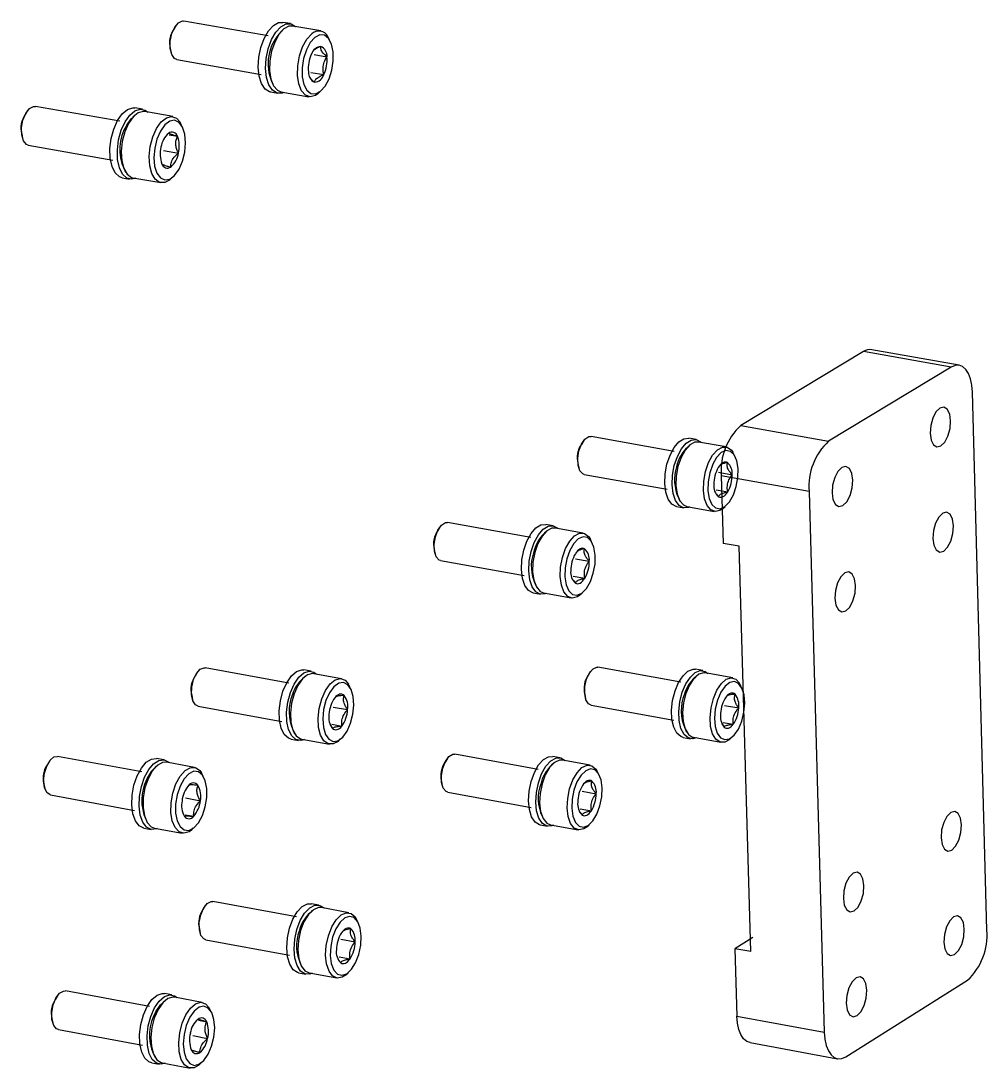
# Model space of a CAD drawing. Header units: millimetres. Extents: x 0 to 279, y 0 to 216.
# Drawn here: x 72.89 to 93.04, y 84.44 to 106.28 of the extents above; entities that cross this region are included whole.
import ezdxf

# ---------------------------------------------------------------- set-up
doc = ezdxf.new("R2010")
doc.units = ezdxf.units.MM

msp = doc.modelspace()

# ---------------------------------------------------------------- linework, layer by layer
at = {"color": 7, "linetype": 'Continuous', "lineweight": 25}
for p, q in [((76.129, 106.197), (76.08, 106.112)), ((78.045, 105.974), (76.288, 106.281)), ((78.511, 106.226), (78.357, 106.252)), ((78.321, 106.063), (78.329, 106.069)), ((78.383, 106.122), (78.329, 106.069)), ((79.146, 106.073), (78.564, 106.175)), ((79.327, 105.888), (79.295, 105.956)), ((76.006, 105.709), (76.023, 105.614)), ((79.005, 105.582), (79.275, 105.534)), ((76.142, 105.476), (77.899, 105.168)), ((78.937, 105.209), (79.209, 105.162)), ((78.133, 104.989), (78.165, 104.922)), ((78.094, 104.801), (78.248, 104.774)), ((78.315, 104.804), (78.897, 104.702)), ((79.077, 104.755), (79.131, 104.808)), ((74.954, 104.189), (73.191, 104.499)), ((75.423, 104.441), (75.268, 104.468)), ((73.03, 104.413), (72.981, 104.328)), ((75.293, 104.336), (75.239, 104.283)), ((76.06, 104.287), (75.475, 104.39)), ((76.243, 104.101), (76.211, 104.169)), ((72.907, 103.924), (72.923, 103.829)), ((75.979, 103.908), (76.155, 103.877)), ((73.043, 103.689), (74.807, 103.378)), ((75.862, 103.58), (76.176, 103.524)), ((75.041, 103.197), (75.073, 103.13)), ((75.002, 103.009), (75.157, 102.982)), ((75.224, 103.012), (75.809, 102.909)), ((75.991, 102.962), (76.045, 103.015)), ((92.466, 99.098), (90.64, 99.421)), ((90.47, 99.384), (87.908, 97.84)), ((92.296, 99.061), (90.47, 99.384)), ((92.296, 99.061), (89.739, 97.514)), ((93.041, 87.309), (92.74, 98.534)), ((87.908, 97.84), (89.739, 97.514)), ((84.631, 97.529), (84.581, 97.446)), ((86.517, 97.302), (84.784, 97.612)), ((86.853, 97.444), (86.8, 97.393)), ((86.975, 97.547), (86.823, 97.574)), ((87.6, 97.395), (87.026, 97.497)), ((87.775, 97.216), (87.743, 97.283)), ((84.509, 97.049), (84.526, 96.955)), ((84.64, 96.822), (86.373, 96.512)), ((87.441, 96.866), (87.727, 96.815)), ((89.333, 96.468), (87.501, 96.795)), ((87.501, 96.795), (87.542, 95.381)), ((87.395, 96.501), (87.635, 96.458)), ((87.399, 96.411), (87.444, 96.356)), ((89.333, 96.468), (89.65, 85.184)), ((86.564, 96.151), (86.716, 96.124)), ((86.606, 96.331), (86.638, 96.265)), ((86.781, 96.153), (87.355, 96.05)), ((87.528, 96.103), (87.582, 96.155)), ((81.636, 95.734), (81.587, 95.65)), ((83.53, 95.505), (81.791, 95.818)), ((83.991, 95.751), (83.838, 95.778)), ((84.618, 95.597), (84.042, 95.7)), ((83.867, 95.646), (83.813, 95.595)), ((84.795, 95.417), (84.763, 95.484)), ((87.873, 95.321), (87.542, 95.381)), ((88.115, 86.864), (87.873, 95.321)), ((81.514, 95.252), (81.531, 95.157)), ((84.458, 95.062), (84.746, 95.011)), ((81.646, 95.024), (83.385, 94.71)), ((84.412, 94.696), (84.652, 94.653)), ((84.414, 94.608), (84.459, 94.553)), ((83.618, 94.528), (83.651, 94.461)), ((83.577, 94.347), (83.729, 94.32)), ((83.795, 94.349), (84.371, 94.245)), ((84.546, 94.299), (84.6, 94.351)), ((76.574, 92.699), (76.525, 92.615)), ((78.482, 92.467), (76.733, 92.785)), ((78.946, 92.714), (78.792, 92.742)), ((79.577, 92.558), (78.998, 92.663)), ((84.774, 92.714), (84.725, 92.632)), ((86.657, 92.485), (84.927, 92.798)), ((87.115, 92.728), (86.963, 92.755)), ((87.739, 92.574), (87.166, 92.678)), ((78.819, 92.607), (78.765, 92.556)), ((79.757, 92.376), (79.725, 92.444)), ((86.993, 92.624), (86.94, 92.573)), ((87.913, 92.397), (87.881, 92.463)), ((76.452, 92.215), (76.468, 92.119)), ((84.653, 92.236), (84.67, 92.141)), ((76.586, 91.984), (78.335, 91.665)), ((84.783, 92.01), (86.513, 91.695)), ((87.567, 92.002), (87.864, 91.948)), ((79.402, 91.968), (79.706, 91.913)), ((79.342, 91.597), (79.391, 91.521)), ((79.376, 91.608), (79.586, 91.569)), ((87.538, 91.645), (87.75, 91.607)), ((78.568, 91.48), (78.6, 91.412)), ((86.703, 91.334), (86.855, 91.307)), ((86.746, 91.513), (86.778, 91.446)), ((86.921, 91.336), (87.494, 91.232)), ((87.666, 91.286), (87.72, 91.337)), ((78.528, 91.298), (78.681, 91.27)), ((78.748, 91.299), (79.327, 91.193)), ((79.506, 91.249), (79.56, 91.301)), ((75.409, 90.618), (73.654, 90.939)), ((75.875, 90.865), (75.721, 90.894)), ((81.786, 90.897), (81.737, 90.814)), ((83.677, 90.665), (81.941, 90.982)), ((84.137, 90.909), (83.984, 90.937)), ((73.494, 90.852), (73.445, 90.768)), ((75.746, 90.758), (75.692, 90.706)), ((76.509, 90.708), (75.927, 90.814)), ((84.013, 90.804), (83.96, 90.752)), ((84.763, 90.754), (84.188, 90.859)), ((76.69, 90.526), (76.658, 90.594)), ((84.939, 90.576), (84.907, 90.643)), ((73.371, 90.366), (73.387, 90.27)), ((81.664, 90.417), (81.681, 90.321)), ((73.506, 90.134), (75.261, 89.811)), ((76.323, 90.07), (76.634, 90.013)), ((81.796, 90.189), (83.532, 89.871)), ((84.6, 90.212), (84.891, 90.159)), ((84.558, 89.847), (84.791, 89.805)), ((75.494, 89.625), (75.526, 89.557)), ((76.288, 89.713), (76.302, 89.686)), ((76.314, 89.721), (76.494, 89.688)), ((83.765, 89.688), (83.797, 89.62)), ((84.557, 89.768), (84.599, 89.714)), ((75.455, 89.442), (75.609, 89.414)), ((75.676, 89.443), (76.257, 89.336)), ((76.438, 89.393), (76.492, 89.445)), ((83.723, 89.508), (83.875, 89.481)), ((83.941, 89.509), (84.516, 89.404)), ((84.69, 89.46), (84.744, 89.511)), ((78.639, 87.589), (76.893, 87.912)), ((79.102, 87.835), (78.949, 87.863)), ((76.735, 87.825), (76.686, 87.742)), ((78.976, 87.727), (78.922, 87.676)), ((79.733, 87.677), (79.154, 87.784)), ((79.912, 87.497), (79.88, 87.565)), ((76.612, 87.342), (76.629, 87.245)), ((76.746, 87.112), (78.492, 86.789)), ((79.567, 87.124), (79.862, 87.069)), ((88.161, 87.159), (87.785, 86.925)), ((79.527, 86.757), (79.757, 86.714)), ((88.115, 86.864), (87.785, 86.925)), ((87.785, 86.925), (87.825, 85.521)), ((78.725, 86.602), (78.757, 86.534)), ((78.684, 86.422), (78.837, 86.393)), ((78.904, 86.422), (79.482, 86.315)), ((79.661, 86.372), (79.714, 86.423)), ((90.098, 84.671), (92.64, 86.269)), ((73.661, 85.955), (73.612, 85.872)), ((75.573, 85.717), (73.821, 86.043)), ((76.039, 85.964), (75.885, 85.992)), ((76.671, 85.804), (76.091, 85.912)), ((75.91, 85.855), (75.856, 85.803)), ((76.852, 85.624), (76.82, 85.692)), ((73.538, 85.47), (73.554, 85.373)), ((76.591, 85.433), (76.765, 85.4)), ((87.825, 85.521), (89.65, 85.184)), ((73.673, 85.239), (75.425, 84.912)), ((76.474, 85.111), (76.785, 85.053)), ((88.102, 84.967), (89.925, 84.629)), ((75.657, 84.724), (75.689, 84.656)), ((75.618, 84.543), (75.772, 84.514)), ((75.838, 84.544), (76.419, 84.435)), ((76.599, 84.493), (76.653, 84.545))]:
    msp.add_line(p, q, dxfattribs=at)
at = {"color": 7, "linetype": 'Continuous', "lineweight": 25, "flags": 128}
for points in [[(76.142, 105.476), (76.093, 105.499), (76.035, 105.581), (76.004, 105.709), (76.005, 105.862), (76.038, 106.018), (76.098, 106.153), (76.176, 106.246), (76.26, 106.283), (76.288, 106.281)], [(78.094, 104.801), (78.079, 104.805), (77.985, 104.862), (77.91, 104.974), (77.86, 105.13), (77.841, 105.318), (77.852, 105.524), (77.894, 105.729), (77.962, 105.919), (78.052, 106.076), (78.156, 106.189), (78.266, 106.248), (78.357, 106.252)], [(78.374, 104.791), (78.34, 104.779), (78.233, 104.778), (78.139, 104.835), (78.064, 104.947), (78.015, 105.103), (77.995, 105.291), (78.006, 105.497), (78.048, 105.702), (78.117, 105.892), (78.207, 106.049), (78.31, 106.162), (78.42, 106.221), (78.526, 106.222), (78.62, 106.164), (78.623, 106.162)], [(78.374, 106.115), (78.271, 106.002), (78.184, 105.843), (78.119, 105.653), (78.082, 105.449), (78.078, 105.248), (78.105, 105.069), (78.162, 104.927), (78.244, 104.835), (78.315, 104.804)], [(78.564, 106.175), (78.482, 106.172), (78.374, 106.115)], [(79.077, 104.755), (79.033, 104.727), (78.925, 104.699), (78.826, 104.733), (78.745, 104.825), (78.688, 104.967), (78.66, 105.146), (78.665, 105.347), (78.701, 105.552), (78.766, 105.742), (78.854, 105.9), (78.956, 106.013)], [(79.022, 105.94), (78.926, 105.832), (78.844, 105.68), (78.786, 105.498), (78.757, 105.304), (78.759, 105.117), (78.793, 104.956), (78.855, 104.836), (78.94, 104.769), (79.038, 104.762), (79.14, 104.815), (79.236, 104.923), (79.317, 105.075), (79.375, 105.257), (79.405, 105.451), (79.402, 105.637), (79.369, 105.799), (79.307, 105.919), (79.223, 105.986), (79.125, 105.993), (79.022, 105.94)], [(73.043, 103.689), (73.004, 103.705), (72.942, 103.781), (72.906, 103.904), (72.903, 104.056), (72.932, 104.214), (72.99, 104.353), (73.067, 104.453), (73.151, 104.499), (73.191, 104.499)], [(75.002, 103.009), (74.944, 103.031), (74.856, 103.113), (74.791, 103.246), (74.754, 103.419), (74.747, 103.618), (74.773, 103.827), (74.827, 104.028), (74.907, 104.206), (75.005, 104.346), (75.113, 104.437), (75.224, 104.471), (75.268, 104.468)], [(75.285, 102.999), (75.201, 102.979), (75.098, 103.003), (75.011, 103.086), (74.946, 103.219), (74.908, 103.392), (74.902, 103.591), (74.927, 103.799), (74.982, 104.001), (75.062, 104.179), (75.16, 104.319), (75.268, 104.41), (75.379, 104.444), (75.482, 104.419), (75.536, 104.377)], [(75.096, 104.109), (75.188, 104.238), (75.239, 104.283)], [(75.475, 104.39), (75.448, 104.393), (75.339, 104.366), (75.231, 104.28), (75.134, 104.142)], [(75.719, 104.04), (75.816, 104.177), (75.924, 104.263), (76.032, 104.29), (76.132, 104.256), (76.211, 104.169)], [(75.134, 104.142), (75.056, 103.966), (75.004, 103.765), (74.983, 103.559), (74.994, 103.365), (75.037, 103.202), (75.108, 103.083), (75.2, 103.018), (75.224, 103.012)], [(75.991, 102.962), (75.89, 102.911), (75.784, 102.915), (75.692, 102.979), (75.621, 103.099), (75.578, 103.262), (75.567, 103.456), (75.588, 103.662), (75.64, 103.863), (75.719, 104.04)], [(75.8, 103.985), (75.727, 103.817), (75.68, 103.627), (75.663, 103.432), (75.679, 103.253), (75.726, 103.107), (75.799, 103.008), (75.891, 102.965), (75.993, 102.984), (76.096, 103.061), (76.188, 103.19), (76.261, 103.358), (76.308, 103.548), (76.324, 103.742), (76.308, 103.921), (76.261, 104.067), (76.188, 104.167), (76.097, 104.209), (75.994, 104.191), (75.892, 104.114), (75.8, 103.985)], [(92.74, 98.534), (92.728, 98.682), (92.7, 98.814), (92.657, 98.926), (92.602, 99.013), (92.535, 99.071), (92.46, 99.099), (92.379, 99.096), (92.296, 99.061)], [(91.856, 97.679), (91.877, 97.538), (91.927, 97.438), (91.999, 97.394), (92.081, 97.414), (92.163, 97.494), (92.23, 97.622), (92.273, 97.778), (92.285, 97.939), (92.265, 98.081), (92.215, 98.181), (92.143, 98.225), (92.06, 98.205), (91.979, 98.125), (91.912, 97.997), (91.869, 97.841), (91.856, 97.679)], [(84.64, 96.822), (84.612, 96.832), (84.55, 96.897), (84.513, 97.011), (84.506, 97.157), (84.53, 97.312), (84.583, 97.452), (84.654, 97.556), (84.735, 97.609), (84.784, 97.612)], [(86.564, 96.151), (86.561, 96.151), (86.469, 96.2), (86.394, 96.302), (86.344, 96.449), (86.322, 96.63), (86.33, 96.83), (86.368, 97.033), (86.432, 97.222), (86.517, 97.381), (86.616, 97.499), (86.722, 97.565), (86.823, 97.574)], [(86.837, 96.142), (86.817, 96.133), (86.713, 96.124), (86.621, 96.172), (86.546, 96.274), (86.496, 96.422), (86.474, 96.603), (86.482, 96.803), (86.52, 97.006), (86.584, 97.195), (86.669, 97.354), (86.768, 97.472), (86.874, 97.538), (86.977, 97.547), (87.07, 97.498), (87.082, 97.486)], [(87.026, 97.497), (86.95, 97.494), (86.846, 97.438), (86.746, 97.327), (86.661, 97.172), (86.597, 96.986)], [(87.171, 96.883), (87.235, 97.07), (87.32, 97.225), (87.419, 97.336), (87.524, 97.392), (87.624, 97.388), (87.712, 97.326), (87.743, 97.283)], [(87.26, 96.857), (87.226, 96.667), (87.223, 96.482), (87.25, 96.319), (87.306, 96.195), (87.383, 96.122), (87.476, 96.106), (87.575, 96.15), (87.67, 96.248), (87.752, 96.392), (87.812, 96.567), (87.846, 96.757), (87.85, 96.942), (87.823, 97.104), (87.767, 97.229), (87.69, 97.302), (87.597, 97.318), (87.498, 97.275), (87.403, 97.176), (87.321, 97.032), (87.26, 96.857)], [(87.629, 97.068), (87.606, 97.077), (87.583, 97.079), (87.558, 97.075), (87.533, 97.064), (87.508, 97.048), (87.484, 97.026), (87.461, 96.998), (87.438, 96.966)], [(86.597, 96.986), (86.56, 96.785), (86.554, 96.588), (86.579, 96.412), (86.633, 96.273), (86.711, 96.183), (86.781, 96.153)], [(87.528, 96.103), (87.484, 96.074), (87.38, 96.047), (87.285, 96.08), (87.207, 96.17), (87.153, 96.31), (87.128, 96.486), (87.134, 96.683), (87.171, 96.883)], [(90.242, 96.7), (90.222, 96.841), (90.172, 96.942), (90.099, 96.985), (90.016, 96.966), (89.934, 96.885), (89.866, 96.757), (89.823, 96.599), (89.811, 96.438), (89.831, 96.296), (89.882, 96.195), (89.954, 96.152), (90.038, 96.172), (90.119, 96.252), (90.187, 96.381), (90.23, 96.538), (90.242, 96.7)], [(87.444, 96.356), (87.467, 96.347), (87.49, 96.345), (87.515, 96.349), (87.54, 96.36), (87.565, 96.376), (87.589, 96.398), (87.612, 96.426), (87.635, 96.458)], [(91.916, 95.487), (91.936, 95.345), (91.986, 95.246), (92.058, 95.202), (92.141, 95.222), (92.222, 95.303), (92.289, 95.431), (92.332, 95.587), (92.344, 95.748), (92.324, 95.889), (92.274, 95.989), (92.202, 96.032), (92.119, 96.012), (92.038, 95.932), (91.971, 95.804), (91.928, 95.648), (91.916, 95.487)], [(81.646, 95.024), (81.616, 95.034), (81.554, 95.101), (81.517, 95.217), (81.511, 95.364), (81.536, 95.519), (81.589, 95.659), (81.662, 95.764), (81.744, 95.815), (81.791, 95.818)], [(83.577, 94.347), (83.571, 94.348), (83.478, 94.398), (83.403, 94.502), (83.353, 94.652), (83.332, 94.835), (83.341, 95.036), (83.38, 95.239), (83.445, 95.429), (83.532, 95.588), (83.633, 95.705), (83.739, 95.77), (83.838, 95.778)], [(83.852, 94.338), (83.828, 94.328), (83.724, 94.321), (83.631, 94.371), (83.556, 94.475), (83.506, 94.624), (83.485, 94.807), (83.494, 95.008), (83.533, 95.212), (83.598, 95.401), (83.685, 95.561), (83.785, 95.677), (83.892, 95.742), (83.996, 95.75), (84.089, 95.699), (84.099, 95.69)], [(84.042, 95.7), (83.968, 95.698), (83.863, 95.643), (83.762, 95.533), (83.675, 95.378), (83.61, 95.191)], [(84.186, 95.088), (84.251, 95.274), (84.338, 95.43), (84.439, 95.539), (84.544, 95.594), (84.646, 95.589), (84.733, 95.525), (84.763, 95.484)], [(84.276, 95.06), (84.241, 94.87), (84.237, 94.683), (84.263, 94.519), (84.319, 94.393), (84.397, 94.318), (84.49, 94.301), (84.59, 94.343), (84.686, 94.441), (84.769, 94.585), (84.831, 94.76), (84.866, 94.951), (84.871, 95.137), (84.844, 95.301), (84.789, 95.427), (84.711, 95.502), (84.617, 95.52), (84.517, 95.478), (84.421, 95.38), (84.338, 95.236), (84.276, 95.06)], [(84.648, 95.268), (84.626, 95.277), (84.602, 95.279), (84.577, 95.275), (84.552, 95.265), (84.527, 95.249), (84.502, 95.227), (84.478, 95.2), (84.456, 95.168)], [(83.61, 95.191), (83.572, 94.99), (83.565, 94.792), (83.59, 94.614), (83.644, 94.473), (83.722, 94.381), (83.795, 94.349)], [(84.546, 94.299), (84.498, 94.268), (84.393, 94.242), (84.298, 94.277), (84.219, 94.369), (84.166, 94.51), (84.141, 94.688), (84.148, 94.886), (84.186, 95.088)], [(84.459, 94.553), (84.482, 94.544), (84.506, 94.541), (84.53, 94.545), (84.556, 94.555), (84.581, 94.571), (84.605, 94.593), (84.629, 94.621), (84.652, 94.653)], [(90.303, 94.501), (90.283, 94.643), (90.232, 94.743), (90.16, 94.786), (90.077, 94.766), (89.995, 94.685), (89.927, 94.557), (89.884, 94.4), (89.872, 94.238), (89.893, 94.096), (89.943, 93.996), (90.015, 93.953), (90.099, 93.974), (90.18, 94.054), (90.248, 94.183), (90.291, 94.34), (90.303, 94.501)], [(76.586, 91.984), (76.529, 92.013), (76.474, 92.1), (76.448, 92.231), (76.453, 92.385), (76.49, 92.539), (76.553, 92.669), (76.632, 92.756), (76.715, 92.787), (76.733, 92.785)], [(78.528, 91.298), (78.471, 91.318), (78.385, 91.396), (78.321, 91.526), (78.285, 91.695), (78.279, 91.891), (78.303, 92.098), (78.357, 92.298), (78.435, 92.475), (78.532, 92.616), (78.639, 92.708), (78.747, 92.744), (78.792, 92.742)], [(78.806, 91.289), (78.726, 91.268), (78.625, 91.29), (78.539, 91.368), (78.475, 91.498), (78.438, 91.667), (78.432, 91.863), (78.457, 92.07), (78.511, 92.27), (78.589, 92.447), (78.685, 92.588), (78.792, 92.68), (78.901, 92.716), (79.002, 92.694), (79.056, 92.653)], [(78.998, 92.663), (78.974, 92.665), (78.867, 92.639), (78.761, 92.554), (78.665, 92.418), (78.587, 92.243)], [(84.783, 92.01), (84.732, 92.035), (84.678, 92.118), (84.651, 92.244), (84.655, 92.395), (84.689, 92.547), (84.749, 92.678), (84.825, 92.766), (84.906, 92.8), (84.927, 92.798)], [(86.703, 91.334), (86.656, 91.35), (86.571, 91.423), (86.508, 91.547), (86.471, 91.711), (86.463, 91.902), (86.485, 92.105), (86.536, 92.303), (86.61, 92.48), (86.703, 92.622), (86.806, 92.717), (86.911, 92.757), (86.963, 92.755)], [(86.976, 91.326), (86.907, 91.305), (86.808, 91.322), (86.723, 91.396), (86.66, 91.519), (86.622, 91.684), (86.615, 91.875), (86.637, 92.078), (86.687, 92.275), (86.762, 92.452), (86.855, 92.594), (86.958, 92.689), (87.063, 92.73), (87.162, 92.712), (87.222, 92.668)], [(87.166, 92.678), (87.136, 92.68), (87.032, 92.65), (86.929, 92.562), (86.837, 92.425), (86.763, 92.251)], [(79.166, 92.138), (79.244, 92.313), (79.341, 92.449), (79.447, 92.534), (79.554, 92.56), (79.651, 92.526), (79.725, 92.444)], [(79.254, 92.101), (79.205, 91.913), (79.186, 91.721), (79.199, 91.543), (79.243, 91.396), (79.312, 91.295), (79.401, 91.25), (79.501, 91.265), (79.602, 91.339), (79.694, 91.464), (79.768, 91.629), (79.817, 91.816), (79.836, 92.008), (79.823, 92.186), (79.78, 92.333), (79.71, 92.434), (79.621, 92.479), (79.521, 92.464), (79.42, 92.39), (79.328, 92.265), (79.254, 92.101)], [(87.336, 92.147), (87.41, 92.321), (87.502, 92.458), (87.605, 92.546), (87.709, 92.577), (87.804, 92.547), (87.881, 92.463)], [(87.422, 92.112), (87.376, 91.926), (87.36, 91.737), (87.374, 91.563), (87.418, 91.422), (87.487, 91.327), (87.574, 91.287), (87.671, 91.306), (87.769, 91.383), (87.857, 91.509), (87.927, 91.673), (87.973, 91.858), (87.99, 92.047), (87.976, 92.221), (87.932, 92.362), (87.863, 92.458), (87.776, 92.498), (87.679, 92.479), (87.581, 92.402), (87.493, 92.276), (87.422, 92.112)], [(78.587, 92.243), (78.534, 92.045), (78.512, 91.841), (78.522, 91.65), (78.562, 91.488), (78.631, 91.37), (78.721, 91.306), (78.748, 91.299)], [(79.631, 92.208), (79.61, 92.224), (79.587, 92.233), (79.563, 92.237), (79.538, 92.234), (79.512, 92.224), (79.487, 92.208), (79.461, 92.187), (79.437, 92.16)], [(86.763, 92.251), (86.713, 92.054), (86.693, 91.854), (86.705, 91.667), (86.746, 91.511), (86.814, 91.398), (86.902, 91.34), (86.921, 91.336)], [(87.789, 92.234), (87.768, 92.248), (87.745, 92.256), (87.722, 92.258), (87.697, 92.254), (87.672, 92.244), (87.648, 92.227), (87.623, 92.205), (87.6, 92.178)], [(79.506, 91.249), (79.403, 91.197), (79.3, 91.2), (79.21, 91.264), (79.142, 91.382), (79.101, 91.544), (79.091, 91.736), (79.114, 91.94), (79.166, 92.138)], [(87.666, 91.286), (87.575, 91.237), (87.475, 91.236), (87.387, 91.294), (87.319, 91.407), (87.278, 91.563), (87.266, 91.75), (87.286, 91.95), (87.336, 92.147)], [(79.391, 91.521), (79.412, 91.505), (79.435, 91.496), (79.46, 91.492), (79.485, 91.496), (79.51, 91.505), (79.536, 91.521), (79.561, 91.542), (79.586, 91.569)], [(87.561, 91.551), (87.582, 91.536), (87.605, 91.528), (87.628, 91.526), (87.653, 91.53), (87.678, 91.541), (87.702, 91.557), (87.727, 91.579), (87.75, 91.607)], [(73.506, 90.134), (73.498, 90.136), (73.428, 90.186), (73.381, 90.289), (73.364, 90.43), (73.381, 90.588), (73.427, 90.737), (73.497, 90.856), (73.579, 90.927), (73.654, 90.939)], [(75.455, 89.442), (75.453, 89.442), (75.356, 89.49), (75.278, 89.593), (75.226, 89.742), (75.202, 89.926), (75.21, 90.13), (75.248, 90.336), (75.314, 90.529), (75.402, 90.693), (75.505, 90.814), (75.615, 90.883), (75.721, 90.894)], [(81.796, 90.189), (81.76, 90.203), (81.7, 90.273), (81.666, 90.391), (81.662, 90.539), (81.69, 90.694), (81.745, 90.832), (81.818, 90.933), (81.9, 90.981), (81.941, 90.982)], [(83.723, 89.508), (83.707, 89.512), (83.616, 89.567), (83.543, 89.676), (83.497, 89.828), (83.479, 90.013), (83.491, 90.215), (83.533, 90.417), (83.601, 90.604), (83.689, 90.76), (83.791, 90.872), (83.897, 90.931), (83.984, 90.937)], [(83.998, 89.5), (83.962, 89.486), (83.859, 89.484), (83.768, 89.539), (83.696, 89.648), (83.649, 89.8), (83.631, 89.985), (83.643, 90.187), (83.685, 90.389), (83.753, 90.576), (83.841, 90.732), (83.943, 90.844), (84.05, 90.903), (84.153, 90.906), (84.244, 90.85), (84.245, 90.849)], [(75.735, 89.433), (75.715, 89.425), (75.607, 89.414), (75.51, 89.462), (75.432, 89.565), (75.38, 89.714), (75.356, 89.898), (75.364, 90.101), (75.402, 90.308), (75.468, 90.501), (75.556, 90.665), (75.659, 90.786), (75.769, 90.854), (75.877, 90.865), (75.973, 90.817), (75.987, 90.804)], [(75.927, 90.814), (75.842, 90.809), (75.733, 90.747), (75.631, 90.631), (75.543, 90.47)], [(76.125, 90.363), (76.212, 90.524), (76.315, 90.641), (76.424, 90.702), (76.529, 90.703), (76.621, 90.643), (76.658, 90.594)], [(84.188, 90.859), (84.125, 90.858), (84.019, 90.808), (83.918, 90.703), (83.829, 90.552), (83.762, 90.368)], [(84.337, 90.263), (84.404, 90.447), (84.493, 90.598), (84.594, 90.703), (84.7, 90.753), (84.8, 90.743), (84.886, 90.674), (84.907, 90.643)], [(84.426, 90.234), (84.388, 90.044), (84.381, 89.857), (84.405, 89.69), (84.457, 89.561), (84.533, 89.481), (84.625, 89.459), (84.725, 89.497), (84.822, 89.59), (84.906, 89.73), (84.97, 89.903), (85.008, 90.093), (85.016, 90.279), (84.992, 90.446), (84.94, 90.575), (84.864, 90.655), (84.771, 90.678), (84.672, 90.64), (84.575, 90.547), (84.49, 90.407), (84.426, 90.234)], [(75.543, 90.47), (75.478, 90.279), (75.442, 90.074), (75.438, 89.874), (75.467, 89.697), (75.525, 89.558), (75.607, 89.47), (75.676, 89.443)], [(76.21, 90.318), (76.15, 90.137), (76.118, 89.943), (76.118, 89.756), (76.15, 89.594), (76.21, 89.473), (76.293, 89.404), (76.391, 89.395), (76.494, 89.446), (76.592, 89.553), (76.675, 89.704), (76.735, 89.885), (76.767, 90.079), (76.767, 90.265), (76.735, 90.427), (76.675, 90.549), (76.591, 90.617), (76.494, 90.627), (76.391, 90.576), (76.293, 90.47), (76.21, 90.318)], [(76.438, 89.393), (76.397, 89.365), (76.289, 89.333), (76.189, 89.363), (76.106, 89.451), (76.048, 89.59), (76.02, 89.767), (76.024, 89.967), (76.06, 90.172), (76.125, 90.363)], [(83.762, 90.368), (83.721, 90.167), (83.711, 89.968), (83.732, 89.789), (83.783, 89.644), (83.859, 89.548), (83.941, 89.509)], [(84.69, 89.46), (84.632, 89.423), (84.528, 89.403), (84.434, 89.442), (84.358, 89.539), (84.307, 89.684), (84.286, 89.863), (84.296, 90.062), (84.337, 90.263)], [(84.798, 90.423), (84.776, 90.433), (84.752, 90.436), (84.728, 90.434), (84.703, 90.425), (84.677, 90.41), (84.653, 90.389), (84.629, 90.363), (84.606, 90.332)], [(84.599, 89.714), (84.621, 89.704), (84.645, 89.7), (84.669, 89.703), (84.694, 89.712), (84.719, 89.727), (84.744, 89.747), (84.768, 89.774), (84.791, 89.805)], [(92.512, 89.508), (92.492, 89.648), (92.442, 89.747), (92.37, 89.789), (92.288, 89.768), (92.207, 89.687), (92.14, 89.559), (92.097, 89.403), (92.085, 89.242), (92.105, 89.102), (92.155, 89.003), (92.227, 88.961), (92.309, 88.982), (92.39, 89.063), (92.457, 89.191), (92.5, 89.347), (92.512, 89.508)], [(90.047, 87.973), (90.067, 87.833), (90.117, 87.734), (90.19, 87.692), (90.273, 87.713), (90.354, 87.794), (90.422, 87.923), (90.465, 88.08), (90.477, 88.241), (90.456, 88.382), (90.406, 88.481), (90.334, 88.523), (90.251, 88.502), (90.169, 88.421), (90.102, 88.292), (90.059, 88.135), (90.047, 87.973)], [(76.746, 87.112), (76.706, 87.128), (76.646, 87.202), (76.612, 87.323), (76.61, 87.473), (76.64, 87.629), (76.697, 87.767), (76.773, 87.866), (76.856, 87.911), (76.893, 87.912)], [(78.684, 86.422), (78.66, 86.427), (78.568, 86.487), (78.497, 86.6), (78.451, 86.757), (78.435, 86.945), (78.45, 87.149), (78.494, 87.353), (78.565, 87.539), (78.656, 87.694), (78.76, 87.803), (78.869, 87.859), (78.949, 87.863)], [(78.963, 86.414), (78.918, 86.397), (78.813, 86.399), (78.722, 86.459), (78.65, 86.572), (78.604, 86.728), (78.588, 86.917), (78.603, 87.121), (78.648, 87.324), (78.718, 87.511), (78.809, 87.665), (78.914, 87.775), (79.022, 87.831), (79.127, 87.829), (79.213, 87.775)], [(79.154, 87.784), (79.098, 87.784), (78.99, 87.738), (78.887, 87.636), (78.795, 87.486), (78.725, 87.302)], [(79.303, 87.195), (79.374, 87.379), (79.465, 87.529), (79.569, 87.631), (79.676, 87.677), (79.777, 87.663), (79.863, 87.589), (79.88, 87.565)], [(92.57, 87.331), (92.55, 87.471), (92.501, 87.569), (92.429, 87.611), (92.347, 87.59), (92.266, 87.509), (92.199, 87.38), (92.156, 87.224), (92.144, 87.063), (92.164, 86.923), (92.214, 86.825), (92.285, 86.783), (92.368, 86.805), (92.449, 86.886), (92.516, 87.014), (92.558, 87.17), (92.57, 87.331)], [(79.393, 87.164), (79.353, 86.973), (79.343, 86.784), (79.365, 86.614), (79.417, 86.48), (79.493, 86.397), (79.586, 86.37), (79.687, 86.404), (79.786, 86.495), (79.873, 86.634), (79.94, 86.807), (79.98, 86.997), (79.99, 87.186), (79.968, 87.356), (79.916, 87.489), (79.84, 87.574), (79.747, 87.6), (79.646, 87.566), (79.547, 87.476), (79.46, 87.337), (79.393, 87.164)], [(78.725, 87.302), (78.681, 87.1), (78.669, 86.899), (78.688, 86.716), (78.738, 86.567), (78.814, 86.466), (78.904, 86.422)], [(79.661, 86.372), (79.592, 86.331), (79.487, 86.314), (79.392, 86.359), (79.317, 86.46), (79.267, 86.608), (79.247, 86.792), (79.26, 86.993), (79.303, 87.195)], [(79.772, 87.34), (79.749, 87.351), (79.725, 87.356), (79.7, 87.355), (79.675, 87.347), (79.649, 87.333), (79.624, 87.313), (79.6, 87.287), (79.576, 87.256)], [(79.562, 86.63), (79.584, 86.619), (79.608, 86.614), (79.633, 86.616), (79.658, 86.623), (79.684, 86.638), (79.709, 86.658), (79.734, 86.683), (79.757, 86.714)], [(90.108, 85.788), (90.128, 85.648), (90.178, 85.549), (90.25, 85.507), (90.333, 85.529), (90.415, 85.61), (90.482, 85.739), (90.525, 85.896), (90.537, 86.057), (90.517, 86.198), (90.467, 86.296), (90.395, 86.338), (90.312, 86.316), (90.23, 86.235), (90.163, 86.106), (90.12, 85.949), (90.108, 85.788)], [(73.673, 85.239), (73.635, 85.254), (73.573, 85.326), (73.538, 85.446), (73.535, 85.596), (73.564, 85.753), (73.621, 85.893), (73.697, 85.995), (73.781, 86.042), (73.821, 86.043)], [(75.618, 84.543), (75.561, 84.562), (75.474, 84.64), (75.41, 84.769), (75.373, 84.939), (75.367, 85.135), (75.392, 85.342), (75.446, 85.543), (75.525, 85.721), (75.622, 85.863), (75.73, 85.957), (75.839, 85.994), (75.885, 85.992)], [(75.898, 84.535), (75.817, 84.513), (75.715, 84.534), (75.628, 84.612), (75.564, 84.741), (75.527, 84.91), (75.521, 85.106), (75.546, 85.313), (75.6, 85.514), (75.679, 85.693), (75.776, 85.834), (75.884, 85.928), (75.993, 85.966), (76.095, 85.944), (76.15, 85.904)], [(76.091, 85.912), (76.062, 85.915), (75.954, 85.884), (75.847, 85.796), (75.751, 85.656)], [(75.751, 85.656), (75.673, 85.479), (75.622, 85.279), (75.6, 85.075), (75.612, 84.884), (75.654, 84.724), (75.724, 84.609), (75.816, 84.549), (75.838, 84.544)], [(75.713, 85.625), (75.804, 85.755), (75.856, 85.803)], [(76.412, 85.494), (76.34, 85.326), (76.293, 85.136), (76.277, 84.944), (76.292, 84.768), (76.339, 84.625), (76.411, 84.53), (76.503, 84.491), (76.604, 84.513), (76.705, 84.593), (76.796, 84.723), (76.869, 84.892), (76.916, 85.081), (76.932, 85.273), (76.916, 85.449), (76.87, 85.592), (76.797, 85.687), (76.706, 85.726), (76.605, 85.705), (76.504, 85.625), (76.412, 85.494)], [(76.331, 85.548), (76.428, 85.688), (76.535, 85.776), (76.642, 85.807), (76.742, 85.776), (76.82, 85.692)], [(76.599, 84.493), (76.501, 84.441), (76.396, 84.44), (76.305, 84.501), (76.235, 84.616), (76.192, 84.776), (76.181, 84.967), (76.202, 85.171), (76.254, 85.371), (76.331, 85.548)], [(88.102, 84.967), (88.033, 84.992), (87.966, 85.048), (87.909, 85.133), (87.866, 85.243), (87.838, 85.374), (87.825, 85.521)], [(89.65, 85.184), (89.662, 85.037), (89.691, 84.905), (89.734, 84.795), (89.79, 84.71), (89.857, 84.654), (89.933, 84.628), (90.014, 84.634), (90.098, 84.671)]]:
    msp.add_lwpolyline(points, dxfattribs=at)
at = {"color": 7, "linetype": 'Continuous', "lineweight": 25}
for centre, radius, start, end in [((76.464, 105.834), 0.474, 144.1437, 195.2477), ((79.011, 105.389), 0.965, 135.6912, 204.4686), ((79.105, 105.861), 0.212, 26.368, 134.3309), ((79.162, 105.533), 0.217, 93.9001, 164.0339), ((79.056, 105.55), 0.22, 355.8401, 65.3951), ((79.598, 105.286), 0.715, 154.5388, 185.273), ((78.563, 105.469), 0.715, 334.5507, 5.262), ((79.106, 105.204), 0.219, 175.8346, 245.4719), ((79, 105.222), 0.218, 273.9783, 344.0299), ((73.366, 104.049), 0.476, 144.1082, 195.24), ((75.925, 103.601), 0.972, 148.5262, 204.5547), ((76.281, 103.578), 0.475, 130.4147, 171.3064), ((76.042, 103.843), 0.119, 16.6935, 125.1372), ((75.622, 103.669), 0.572, 345.3498, 21.3101), ((76.365, 103.505), 0.572, 165.3426, 201.3347), ((75.706, 103.596), 0.475, 310.4493, 351.3006), ((75.946, 103.332), 0.119, 196.7503, 305.2247), ((90.601, 99.192), 0.232, 80.2408, 124.3907), ((88.762, 96.906), 1.266, 132.4492, 185.026), ((84.967, 97.171), 0.474, 144.5281, 194.8075), ((90.599, 96.578), 1.271, 132.5762, 184.9858), ((87.328, 96.826), 0.775, 133.0055, 168.5266), ((87.441, 96.85), 0.288, 352.9176, 49.3339), ((87.428, 96.704), 0.903, 162.2032, 204.4002), ((88.042, 96.619), 0.696, 150.112, 180.8056), ((87.031, 96.805), 0.696, 330.1269, 0.7974), ((87.631, 96.574), 0.288, 172.9096, 229.3918), ((81.973, 95.374), 0.475, 144.4269, 194.8661), ((84.339, 95.027), 0.773, 132.8165, 168.2206), ((84.456, 95.047), 0.293, 352.8082, 48.8272), ((84.444, 94.904), 0.907, 161.922, 204.4714), ((85.056, 94.817), 0.695, 149.7058, 180.6028), ((84.052, 95.003), 0.695, 329.721, 0.5946), ((84.651, 94.773), 0.293, 172.8003, 228.8845), ((76.909, 92.338), 0.473, 144.1186, 195.1023), ((79.212, 92.041), 0.682, 130.9635, 164.0671), ((85.109, 92.357), 0.472, 144.4206, 194.8543), ((87.397, 92.057), 0.689, 131.5907, 164.9075), ((79.419, 91.867), 0.935, 157.3023, 204.4582), ((79.33, 91.976), 0.381, 350.5548, 37.6464), ((87.587, 91.891), 0.922, 158.0022, 204.2389), ((87.504, 92.006), 0.364, 350.838, 38.6638), ((79.961, 91.784), 0.645, 144.3424, 177.1272), ((88.139, 91.808), 0.653, 145.5789, 177.5731), ((79.692, 91.754), 0.381, 170.5474, 217.6899), ((79.061, 91.945), 0.645, 324.3622, 357.1205), ((87.845, 91.778), 0.364, 170.8305, 218.7083), ((87.211, 91.976), 0.653, 325.5974, 357.5663), ((73.83, 90.49), 0.476, 144.1193, 195.0576), ((76.073, 90.243), 0.599, 129.424, 160.0965), ((82.123, 90.538), 0.475, 144.4233, 194.8087), ((84.473, 90.194), 0.758, 132.6306, 167.3797), ((76.393, 90.019), 0.982, 154.1638, 203.659), ((76.831, 89.952), 0.583, 138.987, 174.3299), ((76.487, 90.266), 0.118, 36.3781, 144.6227), ((76.181, 90.106), 0.463, 348.326, 29.7377), ((84.557, 90.062), 0.876, 160.07, 205.2785), ((85.194, 89.975), 0.688, 148.7599, 179.7971), ((84.587, 90.2), 0.307, 352.2458, 46.4007), ((76.054, 90.07), 0.583, 319.012, 354.324), ((84.202, 90.162), 0.688, 328.7758, 359.7893), ((76.704, 89.916), 0.462, 168.3188, 209.7717), ((84.81, 89.936), 0.306, 172.2378, 226.455), ((76.397, 89.756), 0.118, 216.4663, 324.678), ((77.072, 87.464), 0.475, 144.2487, 194.9108), ((79.427, 87.119), 0.752, 132.2422, 166.653), ((79.526, 86.981), 0.886, 159.4219, 205.3283), ((80.154, 86.892), 0.683, 147.812, 179.2763), ((79.546, 87.114), 0.32, 351.9268, 45.015), ((91.762, 87.204), 1.283, 313.1807, 4.7022), ((79.179, 87.078), 0.683, 327.8287, 359.2688), ((79.787, 86.856), 0.319, 171.9189, 225.0678), ((73.998, 85.593), 0.476, 144.159, 194.9562), ((76.531, 85.122), 0.96, 148.4404, 204.5024), ((76.907, 85.089), 0.49, 131.3349, 171.1027), ((76.655, 85.365), 0.115, 17.9099, 127.7775), ((76.245, 85.196), 0.559, 345.1909, 21.4919), ((76.964, 85.022), 0.558, 165.1835, 201.5168), ((76.301, 85.129), 0.49, 311.3681, 351.0972), ((76.554, 84.852), 0.115, 197.9707, 307.8623)]:
    msp.add_arc(centre, radius, start, end, dxfattribs=at)
for points, knots in [([(79.147, 105.75), (79.13, 105.744), (79.078, 105.724), (79.039, 105.699), (79.012, 105.683)], [0, 0, 0, 0, 0.326702, 1, 1, 1, 1]), ([(79.275, 105.534), (79.238, 105.569), (79.173, 105.627), (79.143, 105.702), (79.146, 105.735), (79.147, 105.75)], [0, 0, 0, 0, 0.439122, 0.751371, 1, 1, 1, 1]), ([(79.209, 105.162), (79.203, 105.189), (79.192, 105.245), (79.192, 105.344), (79.22, 105.446), (79.258, 105.507), (79.275, 105.534)], [0, 0, 0, 0, 0.216453, 0.440306, 0.751896, 1, 1, 1, 1]), ([(78.912, 105.117), (78.924, 105.099), (78.949, 105.061), (78.992, 105.024), (79.015, 105.005)], [0, 0, 0, 0, 0.492701, 1, 1, 1, 1]), ([(79.015, 105.005), (79.017, 105.015), (79.024, 105.044), (79.063, 105.094), (79.138, 105.135), (79.192, 105.155), (79.209, 105.162)], [0, 0, 0, 0, 0.180942, 0.506293, 0.843975, 1, 1, 1, 1]), ([(76.155, 103.877), (76.11, 103.89), (76.033, 103.911), (75.982, 103.931), (75.976, 103.937), (75.973, 103.94)], [0, 0, 0, 0, 0.4391222, 0.7513715, 1, 1, 1, 1]), ([(76.176, 103.524), (76.164, 103.55), (76.141, 103.603), (76.118, 103.697), (76.123, 103.793), (76.145, 103.851), (76.155, 103.877)], [0, 0, 0, 0, 0.216453, 0.440306, 0.751896, 1, 1, 1, 1]), ([(76.014, 103.235), (76.015, 103.253), (76.017, 103.303), (76.046, 103.392), (76.112, 103.471), (76.161, 103.512), (76.176, 103.524)], [0, 0, 0, 0, 0.180942, 0.506293, 0.843975, 1, 1, 1, 1]), ([(75.837, 103.294), (75.838, 103.292), (75.842, 103.288), (75.87, 103.277), (75.93, 103.257), (75.989, 103.242), (76.014, 103.235)], [0, 0, 0, 0, 0.126209, 0.375844, 0.723321, 1, 1, 1, 1]), ([(87.629, 97.068), (87.581, 97.057), (87.514, 97.042), (87.485, 97.019), (87.477, 97.012)], [0, 0, 0, 0, 0.723278, 1, 1, 1, 1]), ([(87.727, 96.815), (87.71, 96.834), (87.676, 96.873), (87.634, 96.941), (87.617, 97.01), (87.625, 97.05), (87.629, 97.068)], [0, 0, 0, 0, 0.216453, 0.440306, 0.751896, 1, 1, 1, 1]), ([(87.635, 96.458), (87.631, 96.48), (87.622, 96.541), (87.631, 96.649), (87.678, 96.747), (87.715, 96.798), (87.727, 96.815)], [0, 0, 0, 0, 0.180942, 0.506293, 0.843975, 1, 1, 1, 1]), ([(87.444, 96.356), (87.447, 96.364), (87.453, 96.382), (87.486, 96.412), (87.549, 96.439), (87.608, 96.452), (87.635, 96.458)], [0, 0, 0, 0, 0.216453, 0.440306, 0.751896, 1, 1, 1, 1]), ([(84.648, 95.268), (84.6, 95.257), (84.531, 95.242), (84.502, 95.219), (84.493, 95.212)], [0, 0, 0, 0, 0.713303, 1, 1, 1, 1]), ([(84.746, 95.011), (84.73, 95.03), (84.695, 95.069), (84.653, 95.139), (84.636, 95.209), (84.645, 95.25), (84.648, 95.268)], [0, 0, 0, 0, 0.216453, 0.440306, 0.751896, 1, 1, 1, 1]), ([(84.652, 94.653), (84.648, 94.675), (84.64, 94.736), (84.649, 94.845), (84.696, 94.943), (84.734, 94.994), (84.746, 95.011)], [0, 0, 0, 0, 0.180942, 0.506293, 0.843975, 1, 1, 1, 1]), ([(84.459, 94.553), (84.462, 94.561), (84.468, 94.579), (84.501, 94.608), (84.565, 94.634), (84.625, 94.647), (84.652, 94.653)], [0, 0, 0, 0, 0.2164527, 0.4403056, 0.751896, 1, 1, 1, 1]), ([(79.631, 92.208), (79.583, 92.205), (79.509, 92.2), (79.477, 92.186), (79.466, 92.182)], [0, 0, 0, 0, 0.655624, 1, 1, 1, 1]), ([(79.706, 91.913), (79.69, 91.935), (79.66, 91.98), (79.623, 92.059), (79.613, 92.139), (79.626, 92.187), (79.631, 92.208)], [0, 0, 0, 0, 0.216453, 0.440306, 0.751896, 1, 1, 1, 1]), ([(87.789, 92.234), (87.742, 92.229), (87.664, 92.222), (87.632, 92.205), (87.619, 92.198)], [0, 0, 0, 0, 0.6071152, 1, 1, 1, 1]), ([(87.864, 91.948), (87.849, 91.97), (87.818, 92.013), (87.781, 92.09), (87.771, 92.167), (87.783, 92.213), (87.789, 92.234)], [0, 0, 0, 0, 0.216453, 0.440306, 0.751896, 1, 1, 1, 1]), ([(79.586, 91.569), (79.584, 91.591), (79.579, 91.65), (79.596, 91.754), (79.65, 91.849), (79.692, 91.898), (79.706, 91.913)], [0, 0, 0, 0, 0.180942, 0.506293, 0.843975, 1, 1, 1, 1]), ([(87.75, 91.607), (87.748, 91.628), (87.743, 91.687), (87.758, 91.79), (87.81, 91.884), (87.851, 91.933), (87.864, 91.948)], [0, 0, 0, 0, 0.180942, 0.506293, 0.843975, 1, 1, 1, 1]), ([(79.391, 91.521), (79.394, 91.526), (79.401, 91.536), (79.434, 91.552), (79.498, 91.564), (79.559, 91.568), (79.586, 91.569)], [0, 0, 0, 0, 0.216453, 0.440306, 0.751896, 1, 1, 1, 1]), ([(87.512, 91.625), (87.512, 91.625), (87.522, 91.6), (87.542, 91.575), (87.561, 91.551)], [0, 0, 0, 0, 0.0072028, 1, 1, 1, 1]), ([(87.561, 91.551), (87.564, 91.556), (87.57, 91.568), (87.602, 91.586), (87.665, 91.599), (87.724, 91.605), (87.75, 91.607)], [0, 0, 0, 0, 0.216453, 0.440306, 0.751896, 1, 1, 1, 1]), ([(76.583, 90.336), (76.535, 90.339), (76.454, 90.345), (76.42, 90.342), (76.406, 90.34)], [0, 0, 0, 0, 0.584518, 1, 1, 1, 1]), ([(76.634, 90.013), (76.62, 90.037), (76.592, 90.085), (76.562, 90.172), (76.558, 90.26), (76.575, 90.312), (76.583, 90.336)], [0, 0, 0, 0, 0.216453, 0.440306, 0.751896, 1, 1, 1, 1]), ([(84.798, 90.423), (84.75, 90.413), (84.679, 90.4), (84.649, 90.377), (84.639, 90.37)], [0, 0, 0, 0, 0.684864, 1, 1, 1, 1]), ([(84.891, 90.159), (84.874, 90.179), (84.841, 90.219), (84.8, 90.291), (84.785, 90.362), (84.794, 90.404), (84.798, 90.423)], [0, 0, 0, 0, 0.216453, 0.440306, 0.751896, 1, 1, 1, 1]), ([(76.494, 89.688), (76.493, 89.708), (76.492, 89.764), (76.514, 89.863), (76.574, 89.952), (76.62, 89.998), (76.634, 90.013)], [0, 0, 0, 0, 0.180942, 0.506293, 0.843975, 1, 1, 1, 1]), ([(84.791, 89.805), (84.788, 89.827), (84.78, 89.887), (84.791, 89.995), (84.84, 90.092), (84.878, 90.143), (84.891, 90.159)], [0, 0, 0, 0, 0.180942, 0.506293, 0.843975, 1, 1, 1, 1]), ([(84.599, 89.714), (84.602, 89.722), (84.608, 89.738), (84.641, 89.765), (84.704, 89.788), (84.764, 89.8), (84.791, 89.805)], [0, 0, 0, 0, 0.216453, 0.440306, 0.751896, 1, 1, 1, 1]), ([(76.302, 89.686), (76.305, 89.688), (76.311, 89.692), (76.344, 89.696), (76.407, 89.694), (76.467, 89.69), (76.494, 89.688)], [0, 0, 0, 0, 0.216453, 0.440306, 0.751896, 1, 1, 1, 1]), ([(79.772, 87.34), (79.723, 87.332), (79.649, 87.32), (79.618, 87.298), (79.607, 87.291)], [0, 0, 0, 0, 0.663545, 1, 1, 1, 1]), ([(79.862, 87.069), (79.846, 87.09), (79.813, 87.131), (79.772, 87.205), (79.757, 87.278), (79.767, 87.321), (79.772, 87.34)], [0, 0, 0, 0, 0.216453, 0.440306, 0.751896, 1, 1, 1, 1]), ([(79.757, 86.714), (79.755, 86.736), (79.748, 86.797), (79.76, 86.905), (79.81, 87.003), (79.85, 87.053), (79.862, 87.069)], [0, 0, 0, 0, 0.180942, 0.506293, 0.843975, 1, 1, 1, 1]), ([(79.502, 86.716), (79.504, 86.711), (79.517, 86.682), (79.541, 86.653), (79.562, 86.63)], [0, 0, 0, 0, 0.176368, 1, 1, 1, 1]), ([(79.562, 86.63), (79.565, 86.637), (79.572, 86.653), (79.605, 86.678), (79.67, 86.699), (79.73, 86.71), (79.757, 86.714)], [0, 0, 0, 0, 0.216453, 0.440306, 0.751896, 1, 1, 1, 1]), ([(76.765, 85.4), (76.72, 85.412), (76.643, 85.432), (76.593, 85.449), (76.587, 85.454), (76.584, 85.456)], [0, 0, 0, 0, 0.439122, 0.751371, 1, 1, 1, 1]), ([(76.785, 85.053), (76.773, 85.079), (76.75, 85.131), (76.728, 85.224), (76.732, 85.318), (76.755, 85.375), (76.765, 85.4)], [0, 0, 0, 0, 0.216453, 0.440306, 0.751896, 1, 1, 1, 1]), ([(76.625, 84.761), (76.625, 84.779), (76.627, 84.83), (76.656, 84.92), (76.721, 84.999), (76.77, 85.04), (76.785, 85.053)], [0, 0, 0, 0, 0.180942, 0.506293, 0.843975, 1, 1, 1, 1]), ([(76.449, 84.814), (76.45, 84.813), (76.454, 84.81), (76.481, 84.8), (76.541, 84.782), (76.599, 84.768), (76.625, 84.761)], [0, 0, 0, 0, 0.129714, 0.378347, 0.724431, 1, 1, 1, 1])]:
    msp.add_open_spline(points, degree=3, knots=knots, dxfattribs=at)

doc.saveas('drawing.dxf')
